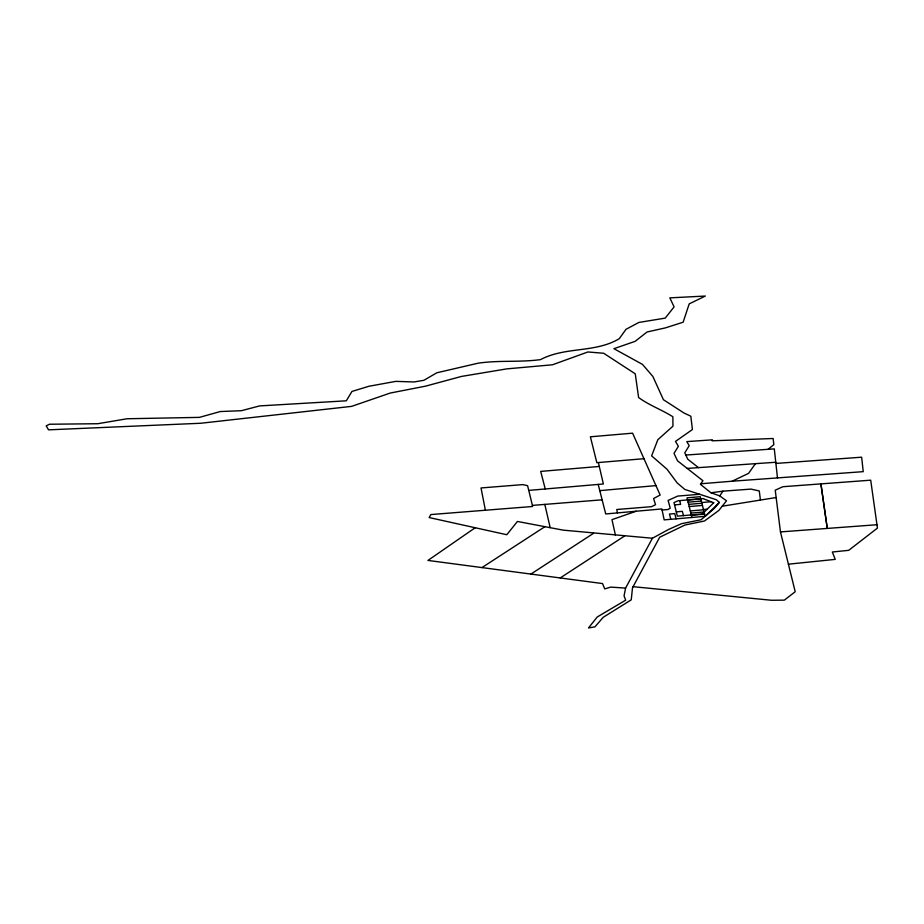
<?xml version="1.0" encoding="UTF-8"?>
<svg xmlns="http://www.w3.org/2000/svg" width="924" height="924" viewBox="0 0 924 924"><rect width="100%" height="100%" fill="white"/><g stroke="black" fill="none" stroke-linecap="round" stroke-linejoin="round"><path stroke-width="1.39" d="M625.583 588.103L624.058 595.888L625.675 600.173L597.227 616.989L588.496 627.95L594.941 626.853L603.233 617.29L631.242 599.838L632.513 587.768L659.678 537.237L684.973 525.017L704.458 521.009L718.86 510.429L726.495 500.808L719.773 495.899L710.856 492.7L700.404 484.315L702.933 480.734L677.511 460.81L674 453.361L678.378 446.28L675.467 441.418L692.411 429.544L690.829 416.216L683.991 413.005L663.42 399.711L652.887 376.495L642.503 364.414L613.929 348.683L635.123 341.349L647.089 331.982L665.442 327.87L683.125 322.222L689.2 303.881L705.335 296.05L669.831 297.863L674.104 306.883L665.211 318.122L638.831 322.453L625.987 329.337L619.276 338.692C595.218 353.13 565.326 346.465 540.54 359.609C519.819 362.485 498.44 360.071 477.951 363.236L436.821 372.788L423.885 380.295L414.102 381.959L395.784 381.369L368.861 386.278L351.963 391.441L346.315 400.808L259.621 405.913L241.372 410.706L220.212 411.55L199.457 417.371L127.027 418.757L97.771 423.723L49.446 424.243L46.2 425.86L48.556 429.845L200.82 423.25L351.594 406.375L390.251 393.047L425.537 386.163L461.446 376.438L506.722 368.884L552.483 364.784L587.883 351.975L603.684 353.257L635.25 373.816L638.623 397.551C649.249 405.313 661.723 409.736 672.88 416.747L672.938 426.172L657.83 439.72L651.628 455.878L666.943 469.149L677.176 482.917L684.88 489.466L716.25 499.699L719.346 502.413L714.229 508.489L701.05 519.762L681.554 523.665L668.699 529.394L652.413 538.242L625.583 588.103L610.764 587.098L604.712 588.888L602.54 583.564L427.962 560.429L475.421 527.592M719.773 495.899L722.938 491.175L750.958 489.096L759.285 490.967L760.429 500.057M755.428 463.675L748.579 473.354L732.12 481.219L700.785 483.772M719.346 502.413L705.266 516.32L664.183 519.877L661.85 508.939L605.728 513.952L598.198 484.419M768.087 449.318L773.827 444.663L773.145 438.496L712.208 440.817L712.427 439.824L686.775 441.614L689.212 445.68L684.776 452.829L687.814 459.263L698.498 467.636M481.958 567.59L544.906 526.68M530.919 574.07L593.554 533.298M560.21 577.95L624.659 535.955M636.093 511.238L611.977 519.646L615.442 535.192M722.21 506.213L776.148 497.528M711.053 492.769L722.938 491.175M788.415 564.183L835.238 559.378L832.316 552.009L848.717 550.323L877.442 528.089L870.708 480.18L782.871 486.717L775.236 490.194L780.457 531.912L795.206 591.741L784.326 600.15L771.494 600.265L633.102 586.682M599.78 490.644L655.959 485.597M662.081 510.036L668.029 509.505L670.235 508.188L668.098 500.427L677.731 496.072L699.664 494.294M687.583 500.011L700.808 498.879M688.126 502.194L701.339 501.051M674.555 504.885L680.618 504.365L679.694 500.612M701.766 502.529L711.087 501.72M688.669 504.377L701.882 503.233M689.212 506.56L702.483 505.416M676.287 511.873L682.351 511.342L683.425 515.627M703.499 509.517L707.172 509.193M690.297 510.926L703.568 509.782M690.84 513.109L704.053 511.965M691.383 515.292L704.596 514.148M643.959 458.697L596.835 462.681L590.401 436.798L632.594 433.171L660.152 495.033L653.591 498.544L655.532 504.677L651.57 506.687L616.77 509.494L617.405 512.912M485.389 510.233L481.023 487.953L522.857 484.603L527.592 485.678L528.759 490.39L603.372 483.98L598.382 462.554M599.306 466.447L540.702 471.402L545.241 488.969M528.759 490.39L532.409 505.393L602.113 499.815M775.894 463.432L861.642 457.195L863.235 471.656L732.12 481.219M780.457 531.912L876.991 524.728M685.827 455.047L774.289 448.879L777.488 477.904M687.225 468.422L775.767 462.254M652.413 538.242L563.201 530.145L517.428 521.459L506.802 534.73L429.152 517.567L430.85 514.564L532.594 506.491L532.409 505.393M705.139 516.331L700.265 496.696L687.04 497.84L691.926 517.475M676.068 518.849L674.763 513.605L669.473 514.067L670.778 519.3M544.813 504.4L550.184 527.673M713.709 502.748L702.321 513.987L677.35 516.146L673.977 502.598L678.089 500.75L703.037 498.59L713.709 502.748M827.269 528.424L820.916 483.887L827.269 528.424"/></g></svg>
